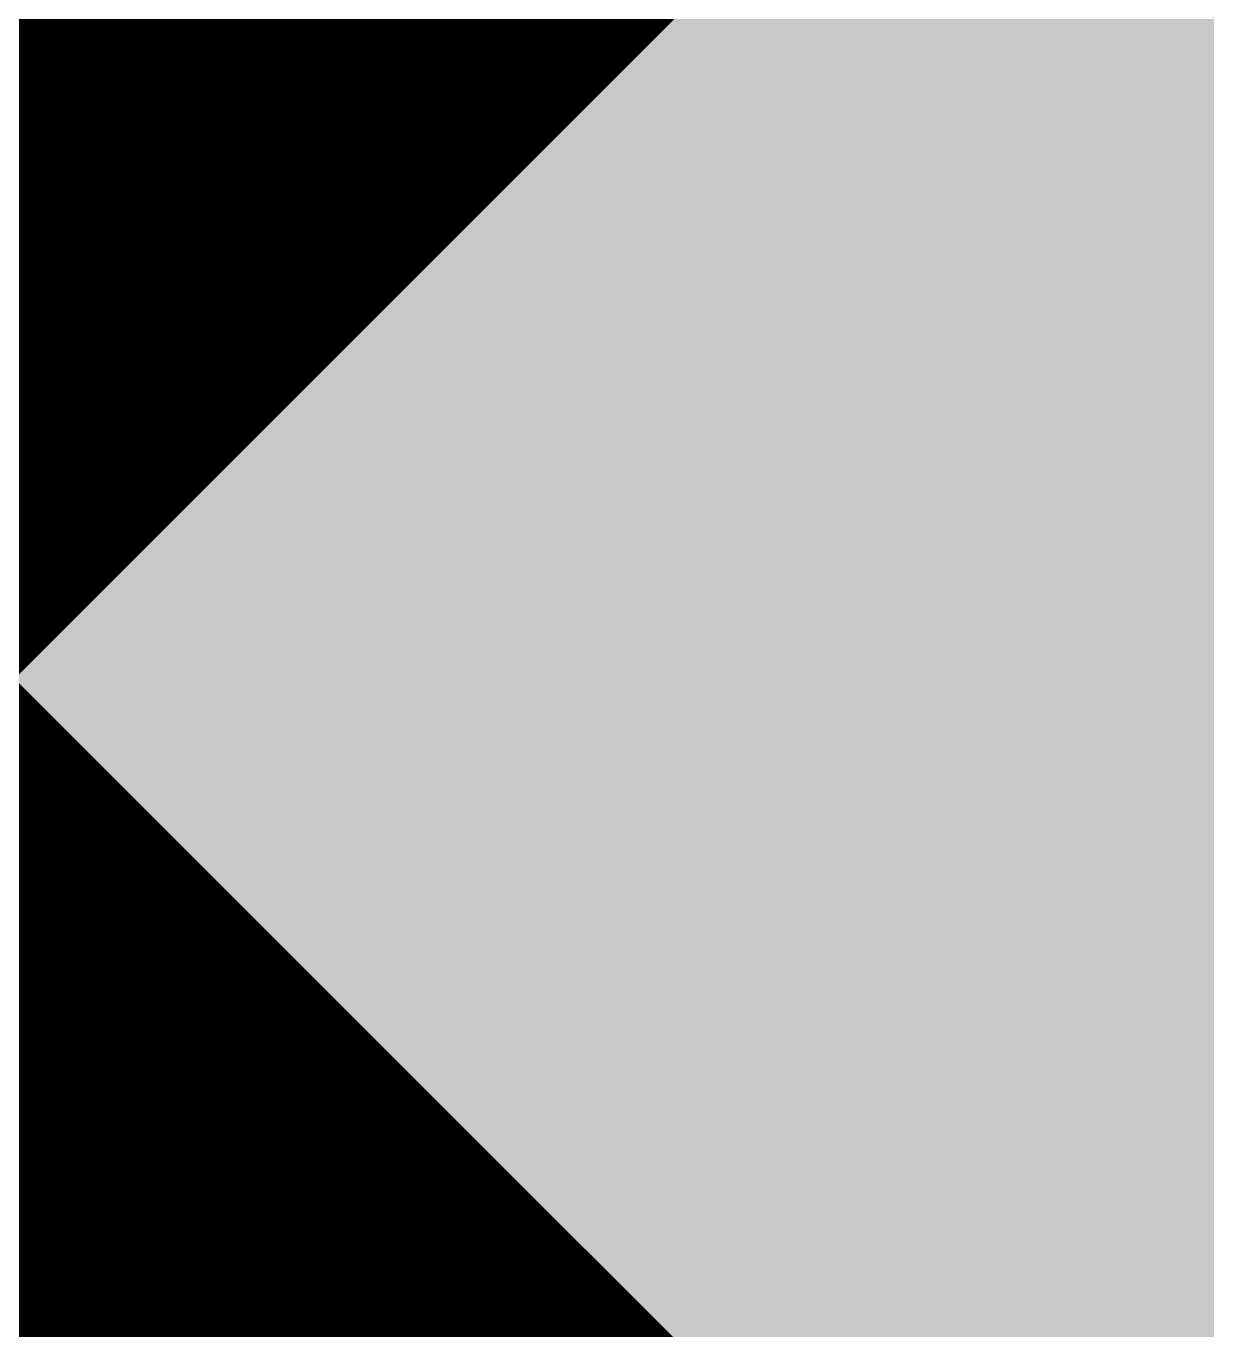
# Model space of a CAD drawing. Header units: millimetres. Extents: x -61 to 56, y -72 to 70.
# Drawn here: x 15.69899 to 15.73322, y 8.89367 to 8.93148 of the extents above; entities that cross this region are included whole.
import ezdxf

# ---------------------------------------------------------------- set-up
doc = ezdxf.new("R2010")
doc.units = ezdxf.units.MM
doc.header["$MEASUREMENT"] = 0
for name, color, linetype, true_color in [('02GND', 7, 'Continuous', 0x999966), ('03POWER', 7, 'Continuous', 0x008000), ('Bottom-Layer', 7, 'Continuous', 0x0000ff), ('Top-Layer', 7, 'Continuous', 0xff0000)]:
    doc.layers.add(name, color=color, linetype=linetype, true_color=true_color)

msp = doc.modelspace()

# ---------------------------------------------------------------- hatches: boundary and pattern name
at = {"layer": '02GND'}
msp.add_hatch(color=256, dxfattribs=at).paths.add_polyline_path([(-49.641958, 52.153259), (49.641958, 52.153259), (49.641958, -62.141984), (-49.641958, -62.141984)])
at = {"layer": '03POWER'}
msp.add_hatch(color=256, dxfattribs=at).paths.add_polyline_path([(48.498956, -56.041595), (48.581114, -56.34792), (48.805534, -56.572018), (49.111977, -56.653736), (49.418183, -56.571138), (49.641958, -56.346396), (49.641958, -62.141984), (44.192197, -62.141984), (44.392711, -61.956629), (44.492675, -61.702524), (44.4722, -61.430232), (45.189121, -61.703608), (45.949762, -61.80428), (46.713116, -61.726822), (47.43803, -61.475409), (48.085424, -61.063594), (48.620395, -60.513581), (49.014103, -59.855019), (49.245323, -59.123414), (49.30159, -58.358206), (49.179869, -57.600648), (48.886723, -56.891582), (48.437957, -56.269233), (47.857762, -55.767154), (47.177419, -55.412411), (46.433605, -55.224129), (45.66642, -55.212459), (44.917223, -55.37803), (44.226405, -55.711916), (43.631208, -56.196116), (43.16372, -56.804527), (42.849143, -57.504349), (42.704437, -58.257854), (42.737403, -59.024419), (42.946264, -59.762719), (43.319759, -60.432951), (43.837754, -60.998981), (-43.361778, -60.998981), (-43.620701, -61.056438), (-43.831019, -61.21802), (-43.95325, -61.453397), (-43.964449, -61.718382), (-43.862513, -61.963232), (-43.666579, -62.141984), (-49.641958, -62.141984), (-49.641958, -56.581913), (-49.433456, -56.797498), (-49.147571, -56.888166), (-48.852931, -56.83215), (-49.162228, -57.541189), (-49.298212, -58.302706), (-49.253431, -59.074972), (-49.03034, -59.815668), (-48.641162, -60.484205), (-48.107226, -61.043948), (-47.457789, -61.464223), (-46.72844, -61.722002), (-45.959145, -61.803157), (-45.192061, -61.703242), (-44.469224, -61.427732), (-43.830242, -60.991724), (-43.310132, -60.419111), (-42.937395, -59.74127), (-42.732456, -58.995348), (-42.706545, -58.222219), (-42.861082, -57.464249), (-43.1876, -56.762974), (-43.668204, -56.156822), (-44.27656, -55.679011), (-44.979329, -55.355722), (-45.738002, -55.204673), (-46.511004, -55.234139), (-47.255975, -55.442507), (-47.932094, -55.818358), (-48.502309, -56.341096), (-48.499795, -56.309148), (-48.498956, -56.277112), (-48.498956, 51.314963), (-19.402619, 51.314963), (-19.629487, 51.143735), (-19.754565, 50.888503), (-19.750888, 50.604294), (-19.619248, 50.352384), (-19.388026, 50.187083), (-19.657776, 49.977156), (-19.772914, 49.655322), (-19.697541, 49.321925), (-19.455158, 49.080917), (-19.68391, 48.858287), (-19.769484, 48.550767), (-19.688612, 48.241977), (-19.463285, 48.015881), (-19.154771, 47.93396), (-18.846961, 48.018489), (-18.623555, 48.246483), (-18.545299, 48.555947), (-18.633473, 48.862732), (-18.864101, 49.083418), (-18.62497, 49.324258), (-18.550889, 49.655467), (-18.664631, 49.975232), (-18.931232, 50.185259), (-18.69805, 50.349441), (-18.564558, 50.601452), (-18.55973, 50.886594), (-18.684613, 51.14298), (-18.912102, 51.314963), (48.425541, 51.314963), (48.498956, 51.241548)])
at = {"layer": 'Bottom-Layer'}
msp.add_hatch(color=256, dxfattribs=at).paths.add_polyline_path([(-49.641958, -62.141984), (-49.641958, 52.153259), (49.641958, 52.153259), (49.641958, -62.141984)])
at = {"layer": 'Top-Layer'}
msp.add_hatch(color=256, dxfattribs=at).paths.add_polyline_path([(-49.641958, -62.141984), (-49.641958, 52.153259), (49.641958, 52.153259), (49.641958, -62.141984)])

# ---------------------------------------------------------------- linework, layer by layer
at = {"layer": 'Bottom-Layer', "const_width": 0.0508}
msp.add_lwpolyline([(21.400043, 10.359761), (16.000033, 10.359761), (15.824098, 10.324766), (15.674947, 10.225106), (14.060735, 8.610894), (13.735824, 8.492024), (13.527253, 8.21599), (13.501644, 7.870967), (13.667179, 7.567166), (13.97098, 7.401631), (14.316003, 7.42724), (14.592037, 7.635812), (14.710907, 7.960722), (16.190464, 9.440279), (20.083489, 9.440279)], dxfattribs=at)
at = {"layer": 'Top-Layer', "const_width": 0.0508}
msp.add_lwpolyline([(16.486026, 7.023355), (16.236035, 6.957567), (16.095736, 7.011358), (15.945839, 7.021768), (15.945839, 8.43902), (15.910844, 8.614955), (15.811185, 8.764105), (14.334134, 10.241159), (14.184983, 10.340818), (14.009047, 10.375814), (13.845097, 10.375814), (13.613822, 10.50329), (13.35037, 10.521479), (13.103771, 10.426998)], dxfattribs=at)

doc.saveas('drawing.dxf')
